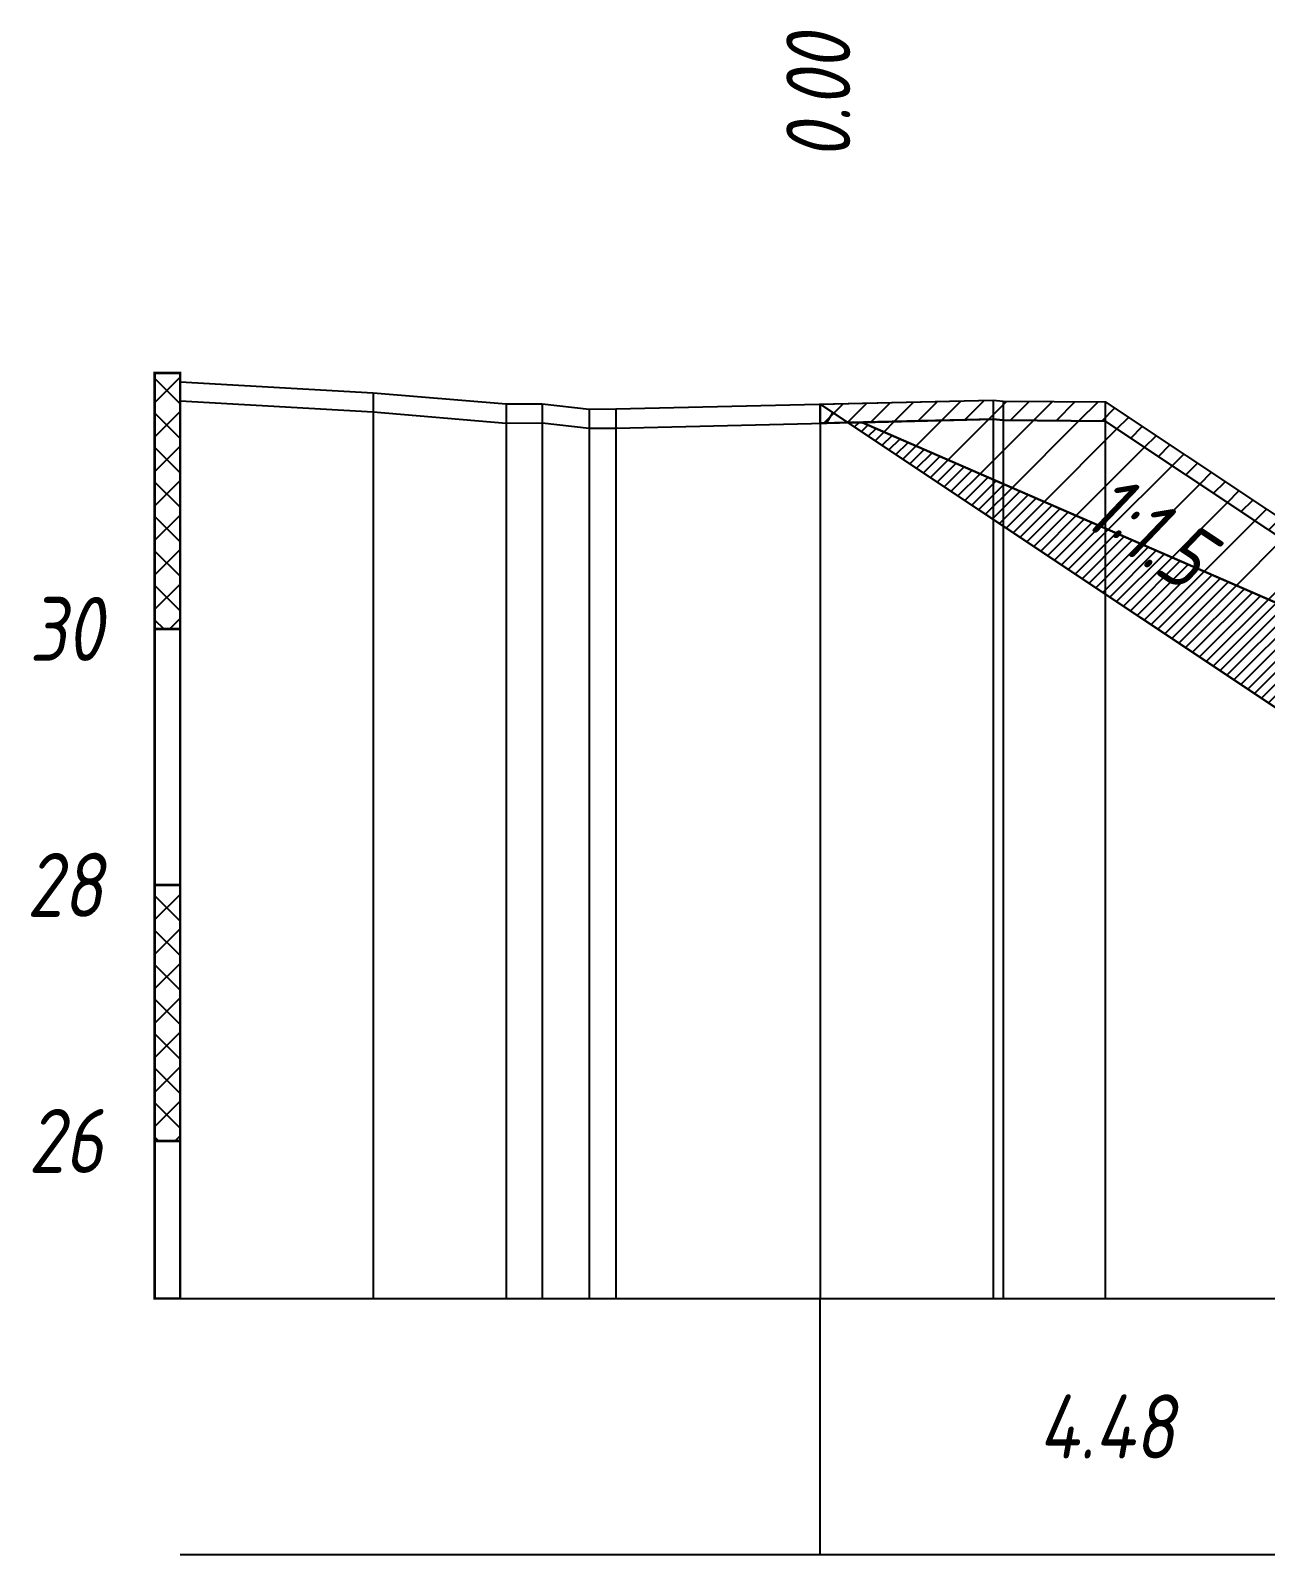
# Model space of a CAD drawing. Extents: x -717 to 1451, y -133302 to 233.
# Drawn here: x -322 to -273.8, y -109250 to -109190.5 of the extents above; entities that cross this region are included whole.
import ezdxf
from ezdxf.enums import TextEntityAlignment as Align

# ---------------------------------------------------------------- set-up
doc = ezdxf.new("R2010")
doc.units = 0
for name, color, linetype in [('Код_514', 1, 'Continuous'), ('Контур_0', 7, 'Continuous'), ('Контур_508', 7, 'Continuous'), ('Контур_512', 7, 'Continuous'), ('Контур_513', 7, 'Continuous'), ('Контур_818', 7, 'Continuous'), ('Красный поперечник', 1, 'Continuous'), ('Линейка абсолютных высот', 7, 'Continuous'), ('Объём_2650', 7, 'Continuous'), ('Объём_2663', 7, 'Continuous'), ('Рабочие отметки', 7, 'Continuous'), ('Таблица', 7, 'Continuous'), ('Уклоны проезжей части', 7, 'Continuous'), ('Черный поперечник', 3, 'Continuous')]:
    doc.layers.add(name, color=color, linetype=linetype)
for name, color, linetype, true_color in [('Контур_2570', 7, 'Continuous', 0x80ff00), ('Контур_2741', 4, 'Continuous', 0x00ffff), ('Контур_2742', 4, 'Continuous', 0x00ffff), ('Контур_2743', 4, 'Continuous', 0x00ffff), ('Контур_2744', 7, 'Continuous', 0xa4ffff), ('Контур_2750', 4, 'Continuous', 0x00ffff), ('Контур_2751', 4, 'Continuous', 0x00ffff), ('Контур_2752', 4, 'Continuous', 0x00ffff), ('Контур_707', 4, 'Continuous', 0x00ffff), ('Объём_2570', 7, 'Continuous', 0x80ff00), ('Объём_2600', 7, 'Continuous', 0x808000), ('Объём_2620', 2, 'Continuous', 0xffff00)]:
    doc.layers.add(name, color=color, linetype=linetype, true_color=true_color)
doc.styles.add('М', font='romand.shx', dxfattribs={"width": 0.8, "oblique": 10, "height": 2.5})
pattern_1 = [(45.0000013, (-396.1471, 11.9853), (-0.6735192404, 0.673519211), []), (135.0000003, (-396.1471, 11.9853), (-0.673519222, -0.67351923), [])]

msp = doc.modelspace()

# ---------------------------------------------------------------- hatches: boundary and pattern name
at = {"layer": 'Линейка абсолютных высот'}
h = msp.add_hatch(dxfattribs=at)
h.set_pattern_fill('ANSI37', scale=0.3, style=0)
h.set_pattern_definition(pattern_1)
h.paths.add_polyline_path([(-316.147, -109213.859), (-316.147, -109203.859), (-317.147, -109203.859), (-317.147, -109213.859)])
h = msp.add_hatch(dxfattribs=at)
h.set_pattern_fill('ANSI37', scale=0.3, style=0)
h.set_pattern_definition(pattern_1)
h.paths.add_polyline_path([(-316.147, -109233.859), (-316.147, -109223.859), (-317.147, -109223.859), (-317.147, -109233.859)])
at = {"layer": 'Объём_2570'}
h = msp.add_hatch(dxfattribs=at)
h.set_pattern_fill('ANSI31', color=256, scale=0.2)
h.set_pattern_definition([(45, (-396.1471, 11.9853), (-0.449012806, 0.449012806), [])])
h.paths.add_polyline_path([(-250.976, -109213.273), (-256.018, -109214.544), (-256.838, -109214.594), (-257.688, -109215.128), (-260.609, -109218.144), (-261.612, -109219.092), (-265.63, -109216.052), (-266.777, -109215.092), (-270.525, -109212.06), (-280.021, -109205.741), (-284.006, -109205.707), (-284.388, -109205.67), (-291.147, -109205.828), (-291.147, -109205.078), (-284.388, -109204.92), (-284.006, -109204.957), (-280.021, -109204.991), (-270.525, -109211.31), (-266.777, -109214.342), (-265.63, -109215.302), (-261.612, -109218.342), (-260.609, -109217.394), (-257.688, -109214.378), (-256.838, -109213.844), (-256.018, -109213.794), (-250.976, -109212.523)])
at = {"layer": 'Объём_2600'}
h = msp.add_hatch(dxfattribs=at)
h.set_pattern_fill('HONEY', color=5, scale=0.3)
h.set_pattern_definition([(0, (-396.1471, 11.9853), (1.42875, 0.8248891935), [0.9525, -1.905]), (120, (-396.1471, 11.9853), (-1.428749997, 0.824889199), [0.9525, -1.905]), (60, (-396.1471, 11.9853), (3e-09, 1.6497783924), [-1.905, 0.9525])])
h.paths.add_polyline_path([(-291.147, -109205.828), (-291.147, -109205.078), (-290.06, -109205.803)])
h = msp.add_hatch(dxfattribs=at)
h.set_pattern_fill('ANSI31', color=6, scale=0.4)
h.set_pattern_definition([(45, (-396.1471, 11.9853), (-0.898025612, 0.898025612), [])])
h.paths.add_polyline_path([(-265.707, -109216.164), (-289.513, -109205.79), (-284.388, -109205.67), (-284.006, -109205.707), (-280.021, -109205.741), (-270.525, -109212.06), (-266.777, -109215.092), (-265.63, -109216.052), (-265.176, -109216.395)])
at = {"layer": 'Объём_2620'}
h = msp.add_hatch(dxfattribs=at)
h.set_pattern_fill('ANSI31', color=2, scale=0.1)
h.set_pattern_definition([(45, (-396.1471, 11.9853), (-0.224506403, 0.224506403), [])])
h.paths.add_polyline_path([(-262.992, -109218.717), (-266.44, -109221.015), (-269.045, -109221.015), (-272.492, -109218.717), (-272.492, -109217.515), (-290.06, -109205.803), (-289.513, -109205.79), (-265.176, -109216.395), (-262.992, -109218.048)])

# ---------------------------------------------------------------- linework, layer by layer
at = {"layer": 'Код_514'}
msp.add_line((-291.147, -109250.015), (-291.147, -109240.015), dxfattribs=at)
at = {"layer": 'Контур_0', "flags": 128}
msp.add_lwpolyline([(-268.742, -109220.015), (-291.147, -109205.078), (-291.147, -109205.078), (-291.147, -109205.078), (-291.147, -109205.078), (-291.147, -109205.078), (-291.147, -109205.078), (-291.147, -109205.078), (-291.147, -109205.078), (-291.147, -109205.078), (-291.147, -109205.078), (-291.147, -109205.078), (-291.147, -109205.078), (-291.147, -109205.078)], dxfattribs=at)
at = {"layer": 'Контур_2570', "flags": 128}
msp.add_lwpolyline([(-316.147, -109204.951), (-308.608, -109205.384), (-303.411, -109205.817), (-302.006, -109205.812), (-300.179, -109206.02), (-299.136, -109206.015), (-284.388, -109205.67), (-284.006, -109205.707), (-280.021, -109205.741), (-270.525, -109212.06)], dxfattribs=at)
at = {"layer": 'Контур_2741', "flags": 128}
msp.add_lwpolyline([(-291.147, -109205.078), (-291.147, -109205.078)], dxfattribs=at)
at = {"layer": 'Контур_2742', "flags": 128}
msp.add_lwpolyline([(-291.147, -109205.078), (-291.147, -109205.078)], dxfattribs=at)
at = {"layer": 'Контур_2743', "flags": 128}
msp.add_lwpolyline([(-291.147, -109205.078), (-291.147, -109205.078)], dxfattribs=at)
at = {"layer": 'Контур_2744', "flags": 128}
msp.add_lwpolyline([(-291.147, -109205.078), (-291.147, -109205.078)], dxfattribs=at)
msp.add_lwpolyline([(-291.147, -109205.078), (-291.147, -109205.078)], dxfattribs=at)
msp.add_lwpolyline([(-291.147, -109205.078), (-291.147, -109205.078)], dxfattribs=at)
msp.add_lwpolyline([(-291.147, -109205.078), (-291.147, -109205.078)], dxfattribs=at)
msp.add_lwpolyline([(-291.147, -109205.078), (-291.147, -109205.078)], dxfattribs=at)
msp.add_lwpolyline([(-291.147, -109205.078), (-291.147, -109205.078)], dxfattribs=at)
at = {"layer": 'Контур_2750', "flags": 128}
msp.add_lwpolyline([(-291.147, -109205.078), (-291.147, -109205.078)], dxfattribs=at)
at = {"layer": 'Контур_2751', "flags": 128}
msp.add_lwpolyline([(-291.147, -109205.078), (-291.147, -109205.078)], dxfattribs=at)
at = {"layer": 'Контур_2752', "flags": 128}
msp.add_lwpolyline([(-291.147, -109205.078), (-291.147, -109205.078)], dxfattribs=at)
at = {"layer": 'Контур_508', "flags": 128}
msp.add_lwpolyline([(-291.147, -109205.078), (-272.492, -109217.515), (-272.492, -109218.717), (-269.045, -109221.015), (-268.742, -109221.015), (-266.742, -109221.015), (-266.44, -109221.015), (-262.992, -109218.717), (-262.992, -109217.515), (-261.541, -109216.547), (-237.159, -109215.816), (-237.159, -109213.409), (-186.538, -109212.397), (-135.916, -109213.409), (-135.916, -109215.816), (-113.422, -109216.49), (-111.14, -109218.012), (-110.838, -109218.012), (-108.838, -109218.012), (-108.535, -109218.012), (-105.088, -109215.713), (-105.088, -109214.512), (-103.378, -109213.372)], dxfattribs=at)
at = {"layer": 'Контур_512', "flags": 128}
msp.add_lwpolyline([(-291.147, -109205.078), (-272.492, -109217.515), (-272.492, -109218.717), (-269.045, -109221.015), (-268.742, -109221.015), (-266.742, -109221.015), (-266.44, -109221.015), (-262.992, -109218.717), (-262.992, -109217.515), (-261.541, -109216.547), (-237.159, -109215.816)], dxfattribs=at)
at = {"layer": 'Контур_513', "flags": 128}
msp.add_lwpolyline([(-291.147, -109205.078), (-272.492, -109217.515), (-272.492, -109218.717), (-269.045, -109221.015), (-268.742, -109221.015), (-266.742, -109221.015), (-266.44, -109221.015), (-262.992, -109218.717), (-262.992, -109217.515), (-261.541, -109216.547), (-237.159, -109215.816), (-237.159, -109213.409), (-186.538, -109212.397), (-135.916, -109213.409), (-135.916, -109215.816), (-113.422, -109216.49), (-111.14, -109218.012), (-110.838, -109218.012), (-108.838, -109218.012), (-108.535, -109218.012), (-105.088, -109215.713), (-105.088, -109214.512), (-103.378, -109213.372)], dxfattribs=at)
at = {"layer": 'Контур_707', "flags": 128}
msp.add_lwpolyline([(-268.742, -109220.015), (-291.147, -109205.078)], dxfattribs=at)
at = {"layer": 'Контур_818', "flags": 128}
msp.add_lwpolyline([(-291.147, -109205.828), (-284.388, -109205.67), (-284.006, -109205.707), (-280.021, -109205.741), (-270.525, -109212.06), (-266.777, -109215.092), (-265.63, -109216.052), (-261.612, -109219.092), (-260.609, -109218.144), (-257.688, -109215.128), (-257.688, -109215.128), (-256.838, -109214.594), (-256.018, -109214.544), (-250.976, -109213.273), (-250.976, -109212.523), (-246.751, -109212.23), (-239.718, -109212.045), (-239.218, -109212.795), (-211.847, -109212.287), (-187.21, -109211.839)], dxfattribs=at)
at = {"layer": 'Красный поперечник'}
for q in [(-291.147, -109240.015), (-268.742, -109220.015)]:
    msp.add_line((-291.147, -109205.078), q, dxfattribs=at)
at = {"layer": 'Линейка абсолютных высот', "color": 7, "const_width": 0.1, "flags": 128}
for points in [[(-316.147, -109213.859), (-316.147, -109203.859), (-317.147, -109203.859), (-317.147, -109213.859), (-316.147, -109213.859)], [(-316.147, -109223.859), (-316.147, -109213.859), (-317.147, -109213.859), (-317.147, -109223.859), (-316.147, -109223.859)], [(-316.147, -109233.859), (-316.147, -109223.859), (-317.147, -109223.859), (-317.147, -109233.859), (-316.147, -109233.859)], [(-316.147, -109240.015), (-316.147, -109233.859), (-317.147, -109233.859), (-317.147, -109240.015), (-316.147, -109240.015)]]:
    msp.add_lwpolyline(points, dxfattribs=at)
at = {"layer": 'Объём_2570', "flags": 128}
msp.add_lwpolyline([(-270.525, -109212.06), (-280.021, -109205.741), (-284.006, -109205.707), (-284.388, -109205.67), (-291.147, -109205.828), (-291.147, -109205.078), (-284.388, -109204.92), (-284.006, -109204.957), (-280.021, -109204.991), (-270.525, -109211.31)], dxfattribs=at)
at = {"layer": 'Объём_2600', "color": 5, "flags": 128}
msp.add_lwpolyline([(-291.147, -109205.828), (-291.147, -109205.078), (-290.06, -109205.803), (-291.147, -109205.828), (-291.147, -109205.828)], dxfattribs=at)
at = {"layer": 'Объём_2620', "flags": 128}
msp.add_lwpolyline([(-262.992, -109218.717), (-266.44, -109221.015), (-269.045, -109221.015), (-272.492, -109218.717), (-272.492, -109217.515), (-290.06, -109205.803), (-289.513, -109205.79), (-265.176, -109216.395), (-262.992, -109218.048), (-262.992, -109218.717), (-262.992, -109218.717)], dxfattribs=at)
at = {"layer": 'Объём_2650', "color": 6, "flags": 128}
msp.add_lwpolyline([(-265.707, -109216.164), (-289.513, -109205.79), (-284.388, -109205.67), (-284.006, -109205.707), (-280.021, -109205.741), (-270.525, -109212.06), (-266.777, -109215.092), (-265.63, -109216.052), (-265.176, -109216.395), (-265.707, -109216.164), (-265.707, -109216.164)], dxfattribs=at)
at = {"layer": 'Объём_2663', "flags": 128}
msp.add_lwpolyline([(-268.742, -109220.015), (-291.147, -109205.078)], dxfattribs=at)
at = {"layer": 'Таблица'}
for p, q in [((-316.147, -109240.015), (-78.378, -109240.015)), ((-316.147, -109250.015), (-78.378, -109250.015))]:
    msp.add_line(p, q, dxfattribs=at)
at = {"layer": 'Черный поперечник', "color": 7}
for p, q in [((-316.147, -109204.201), (-316.147, -109240.015)), ((-308.608, -109204.634), (-308.608, -109240.015)), ((-303.411, -109205.067), (-303.411, -109240.015)), ((-302.006, -109205.062), (-302.006, -109240.015)), ((-284.388, -109204.92), (-284.388, -109240.015)), ((-284.006, -109204.957), (-284.006, -109240.015)), ((-280.021, -109204.991), (-280.021, -109240.015)), ((-300.179, -109205.27), (-300.179, -109240.015)), ((-299.136, -109205.265), (-299.136, -109240.015))]:
    msp.add_line(p, q, dxfattribs=at)
at = {"layer": 'Черный поперечник', "flags": 128}
msp.add_lwpolyline([(-316.147, -109204.201), (-308.608, -109204.634), (-303.411, -109205.067), (-302.006, -109205.062), (-300.179, -109205.27), (-299.136, -109205.265), (-284.388, -109204.92), (-284.006, -109204.957), (-280.021, -109204.991), (-270.525, -109211.31), (-266.777, -109214.342), (-265.63, -109215.302), (-261.612, -109218.342), (-260.609, -109217.394), (-257.688, -109214.378), (-256.838, -109213.844), (-256.018, -109213.794), (-250.976, -109212.523), (-246.751, -109212.23), (-239.718, -109212.045), (-239.218, -109212.795), (-211.847, -109212.287), (-187.21, -109211.839)], dxfattribs=at)

# ---------------------------------------------------------------- texts
at = {"layer": 'Код_514', "style": 'М', "oblique": 10, "width": 0.8}
msp.add_text('4.48', height=2.5, dxfattribs=at).set_placement((-279.945, -109245.015), align=Align.MIDDLE_CENTER)
at = {"layer": 'Линейка абсолютных высот', "style": 'М', "oblique": 10, "width": 0.8}
for s, p in [('30', (-319.147, -109213.859)), ('28', (-319.147, -109223.859)), ('26', (-319.147, -109233.859))]:
    msp.add_text(s, height=2.5, dxfattribs=at).set_placement(p, align=Align.MIDDLE_RIGHT)
at = {"layer": 'Рабочие отметки', "color": 1, "style": 'М', "oblique": 10, "width": 0.8}
msp.add_text('0.00', height=2.5, rotation=90, dxfattribs=at).set_placement((-291.225, -109195.509), align=Align.MIDDLE_LEFT)
at = {"layer": 'Уклоны проезжей части', "color": 1, "style": 'М', "oblique": 10, "width": 0.8}
msp.add_text('1:1.5', height=2.5, rotation=326.30994, dxfattribs=at).set_placement((-279.39, -109211.714), align=Align.BOTTOM_CENTER)

doc.saveas('drawing.dxf')
